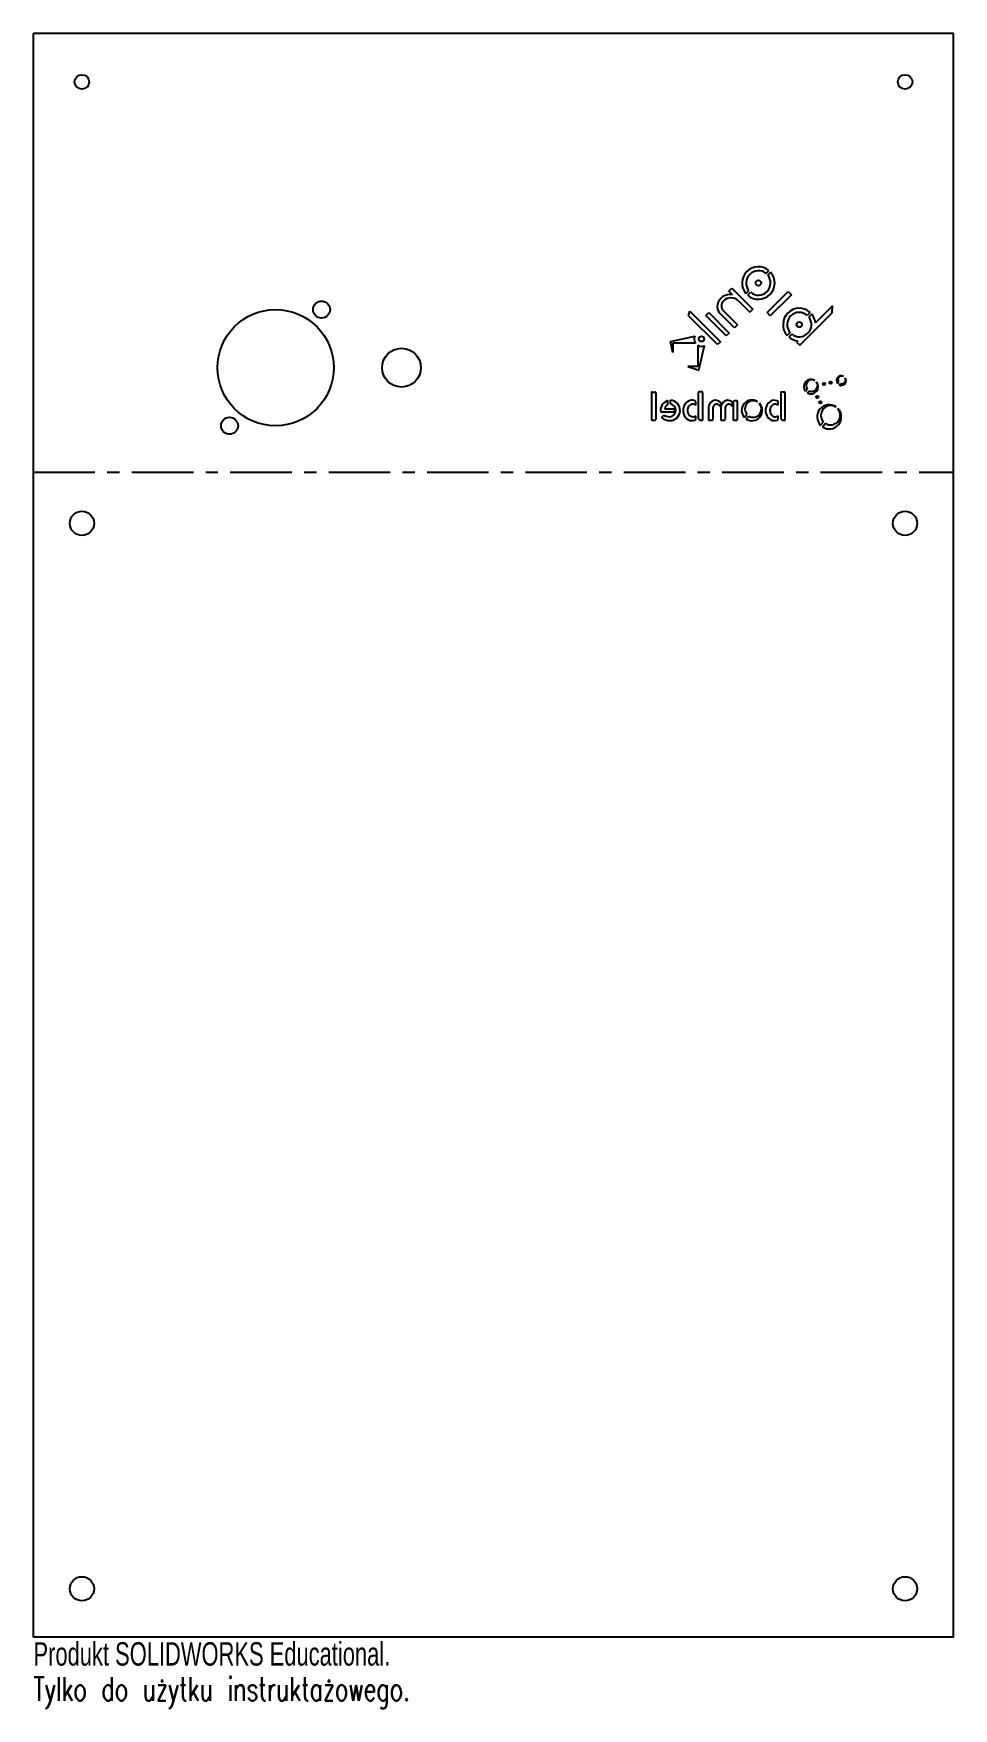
# Model space of a CAD drawing. Header units: millimetres. Extents: x -95 to 95, y -135 to 211.
import ezdxf

# ---------------------------------------------------------------- set-up
doc = ezdxf.new("R2010")
doc.units = ezdxf.units.MM
doc.linetypes.add('CENTERX2', pattern=[20.32, 12.7, -2.54, 2.54, -2.54])
doc.styles.add('SLDTEXTSTYLE0', font='TXT', dxfattribs={"width": 0.7})
doc.styles.add('SLDTEXTSTYLE1', font='TXT', dxfattribs={"width": 0.7, "bigfont": 'bigfont'})

msp = doc.modelspace()

# ---------------------------------------------------------------- linework, layer by layer
at = {"color": 7, "linetype": 'Continuous', "lineweight": 25}
for p, q in [((95, 211.14), (-95, 211.14)), ((-95, -120), (-95, 211.14)), ((95, -120), (95, 211.14)), ((56.29, 161.6), (56.88, 162.2)), ((56.64, 161.25), (57.24, 161.85)), ((48.59, 157.96), (49.19, 158.54)), ((49.34, 157.18), (48.59, 157.96)), ((49.19, 158.54), (53.55, 154.19)), ((50.57, 155.93), (52.96, 153.59)), ((52.15, 157.46), (52.74, 158.06)), ((52.5, 157.1), (53.09, 157.7)), ((56.51, 153.51), (60.86, 157.86)), ((61.52, 157.2), (57.17, 152.85)), ((60.86, 157.86), (61.52, 157.2)), ((40.3, 152.86), (40.56, 153.8)), ((46.26, 146.9), (40.3, 152.86)), ((40.56, 153.8), (46.86, 147.49)), ((43.85, 152.91), (44.45, 153.51)), ((48.07, 148.7), (43.85, 152.91)), ((44.45, 153.51), (48.66, 149.29)), ((49.75, 150.38), (46.76, 153.37)), ((47.48, 153.88), (50.37, 151)), ((53.55, 154.19), (52.96, 153.59)), ((57.17, 152.85), (56.51, 153.51)), ((63.23, 146.79), (69.91, 153.48)), ((65.41, 153.53), (64.81, 152.93)), ((65.75, 153.16), (65.15, 152.57)), ((70.02, 154.9), (66.49, 151.37)), ((69.91, 153.48), (70.02, 154.9)), ((48.66, 149.29), (48.07, 148.7)), ((50.37, 151), (49.75, 150.38)), ((61.26, 149.38), (60.66, 148.78)), ((61.62, 149.03), (61.02, 148.44)), ((36.56, 147.55), (41.58, 148.68)), ((37.06, 145.3), (36.56, 147.55)), ((37.06, 147.23), (37.06, 145.3)), ((41.71, 147.23), (37.06, 147.23)), ((42.17, 146.8), (42.17, 142.37)), ((42.43, 141.6), (43.58, 146.73)), ((46.86, 147.49), (46.26, 146.9)), ((62.82, 147.69), (62.57, 147.44)), ((62.57, 147.44), (63.23, 146.79)), ((42.17, 142.37), (40.1, 142.37)), ((40.1, 142.37), (42.43, 141.6)), ((66.31, 139.5), (66.34, 139.53)), ((66.7, 139.18), (66.72, 139.21)), ((71.01, 138.9), (71.26, 139.2)), ((71.4, 138.58), (71.65, 138.88)), ((72.24, 140.36), (72.26, 140.39)), ((72.62, 140.04), (72.64, 140.06)), ((32.63, 137), (32.63, 131.42)), ((32.73, 137.1), (33.41, 137.1)), ((33.51, 137), (33.51, 131.42)), ((36.03, 134.56), (36.03, 135.37)), ((36.53, 134.66), (36.53, 135.41)), ((41.8, 134.38), (41.8, 135.19)), ((42.3, 137.02), (42.3, 131.71)), ((43.1, 137.12), (42.4, 137.12)), ((43.2, 131.32), (43.2, 137.02)), ((49.35, 134.14), (49.35, 135.01)), ((49.48, 135), (49.48, 131.42)), ((50.28, 135.31), (49.85, 135.31)), ((50.38, 131.42), (50.38, 135.21)), ((54.51, 135.06), (54.54, 135.09)), ((58.82, 134.37), (58.82, 135.18)), ((59.32, 137.01), (59.32, 131.7)), ((60.12, 137.11), (59.42, 137.11)), ((60.22, 131.31), (60.22, 137.01)), ((64.43, 137.26), (64.8, 137.7)), ((64.82, 136.94), (65.19, 137.38)), ((34.6, 133.02), (37.44, 133.02)), ((34.76, 131.92), (35.15, 132.36)), ((37.45, 133.6), (35.4, 133.6)), ((41.8, 131.42), (41.8, 132.23)), ((44.38, 133.85), (44.38, 131.42)), ((45.28, 133.54), (45.28, 131.42)), ((46.92, 133.85), (46.92, 131.42)), ((47.82, 133.54), (47.82, 131.42)), ((51.82, 131.86), (52.34, 132.48)), ((52.21, 131.54), (52.73, 132.16)), ((54.89, 134.74), (54.92, 134.77)), ((58.82, 131.41), (58.82, 132.22)), ((70.7, 134.01), (70.73, 134.05)), ((71.08, 133.69), (71.12, 133.73)), ((32.73, 131.32), (33.41, 131.32)), ((42.74, 131.32), (43.2, 131.32)), ((44.48, 131.32), (45.18, 131.32)), ((47.02, 131.32), (47.72, 131.32)), ((49.58, 131.32), (50.28, 131.32)), ((59.76, 131.31), (60.22, 131.31)), ((67.54, 130.24), (68.15, 130.97)), ((67.92, 129.92), (68.53, 130.65)), ((95, -120), (-95, -120))]:
    msp.add_line(p, q, dxfattribs=at)
at = {"color": 7, "linetype": 'CENTERX2'}
msp.add_line((-95, 120.57), (95, 120.57), dxfattribs=at)
at = {"color": 7, "linetype": 'Continuous', "lineweight": 25, "flags": 128}
for points in [[(41.8, 135.19), (41.5, 135.33), (41.18, 135.4), (40.86, 135.41), (40.54, 135.35), (40.24, 135.23), (39.96, 135.05), (39.71, 134.81), (39.5, 134.53), (39.33, 134.21), (39.22, 133.86), (39.17, 133.49), (39.17, 133.12), (39.22, 132.75), (39.33, 132.4), (39.5, 132.08), (39.71, 131.8), (39.96, 131.57), (40.24, 131.38), (40.54, 131.26), (40.86, 131.2), (41.18, 131.21), (41.5, 131.28), (41.8, 131.42)], [(58.82, 135.18), (58.52, 135.32), (58.2, 135.39), (57.88, 135.4), (57.56, 135.34), (57.26, 135.22), (56.98, 135.04), (56.73, 134.8), (56.52, 134.52), (56.35, 134.2), (56.24, 133.85), (56.19, 133.48), (56.19, 133.11), (56.24, 132.75), (56.35, 132.4), (56.52, 132.08), (56.73, 131.79), (56.98, 131.56), (57.26, 131.38), (57.56, 131.25), (57.88, 131.2), (58.2, 131.2), (58.52, 131.28), (58.82, 131.41)], [(41.8, 134.38), (41.63, 134.49), (41.44, 134.56), (41.24, 134.59), (41.04, 134.59), (40.84, 134.53), (40.66, 134.44), (40.49, 134.32), (40.35, 134.16), (40.23, 133.97), (40.15, 133.76), (40.09, 133.54), (40.08, 133.31), (40.09, 133.08), (40.15, 132.85), (40.23, 132.64), (40.35, 132.46), (40.49, 132.3), (40.66, 132.17), (40.84, 132.08), (41.04, 132.03), (41.24, 132.02), (41.44, 132.05), (41.63, 132.12), (41.8, 132.23)], [(46.82, 134.14), (46.72, 134.27), (46.61, 134.39), (46.49, 134.49), (46.35, 134.55), (46.21, 134.59), (46.06, 134.6), (45.91, 134.57), (45.78, 134.52), (45.65, 134.44), (45.53, 134.33), (45.44, 134.2), (45.36, 134.05), (45.31, 133.89), (45.28, 133.72), (45.28, 133.54)], [(49.35, 134.14), (49.25, 134.29), (49.13, 134.41), (48.99, 134.5), (48.84, 134.56), (48.69, 134.59), (48.53, 134.59), (48.38, 134.54), (48.24, 134.47), (48.11, 134.37), (48, 134.23), (47.92, 134.08), (47.86, 133.91), (47.83, 133.72), (47.82, 133.54)], [(58.82, 134.37), (58.65, 134.48), (58.46, 134.55), (58.26, 134.59), (58.06, 134.58), (57.87, 134.53), (57.68, 134.44), (57.52, 134.31), (57.37, 134.15), (57.25, 133.96), (57.17, 133.75), (57.11, 133.53), (57.1, 133.3), (57.11, 133.07), (57.17, 132.85), (57.25, 132.64), (57.37, 132.45), (57.52, 132.29), (57.68, 132.16), (57.87, 132.07), (58.06, 132.02), (58.26, 132.01), (58.46, 132.04), (58.65, 132.11), (58.82, 132.22)]]:
    msp.add_lwpolyline(points, dxfattribs=at)
at = {"color": 7, "linetype": 'Continuous', "lineweight": 25}
for centre, radius in [((-85, 201.14), 1.5), ((85, 201.14), 1.5), ((54.71, 159.63), 0.56), ((-35.5, 154.14), 1.75), ((-45, 142.14), 12), ((63.15, 151.04), 0.56), ((-19, 142.14), 4), ((42.94, 148.09), 0.56), ((68.23, 138.76), 0.25), ((69.66, 139.05), 0.25), ((66.87, 136.08), 0.25), ((67.52, 135), 0.25), ((-54.5, 130.14), 1.75), ((-85, 110), 2.5), ((85, 110), 2.5), ((-85, -110), 2.5), ((85, -110), 2.5)]:
    msp.add_circle(centre, radius, dxfattribs=at)
for centre, radius, start, end in [((54.71, 159.63), 3.36, 49.7517, 220.2483), ((54.71, 159.63), 2.52, 51.3413, 218.6587), ((54.71, 159.63), 3.36, 228.7827, 41.2173), ((54.71, 159.63), 2.52, 230.0464, 39.9536), ((48.81, 154.64), 2.6, 78.1004, 168.1004), ((48.5, 154.91), 1.44, 135, 225), ((49.03, 154.38), 2.18, 45, 135), ((48.21, 154.74), 2, 167.4019, 223.2108), ((63.15, 151.04), 3.36, 47.804, 222.196), ((63.15, 151.04), 2.52, 48.7399, 221.2601), ((63.15, 151.04), 2.52, 232.6537, 37.3463), ((63.15, 151.04), 3.36, 5.6537, 39.2672), ((42.88, 148.07), 1.44, 154.7369, 215.5855), ((42.92, 147.7), 1.17, 230.4758, 304.1638), ((63.15, 151.04), 3.36, 230.7328, 264.3463), ((65.58, 138.23), 1.5, 59.5941, 220.4059), ((65.75, 138.44), 1.2, 62.0247, 217.9753), ((65.58, 138.23), 1.5, 239.5941, 40.4059), ((65.75, 138.44), 1.2, 242.0247, 37.9753), ((71.83, 139.48), 1, 64.4775, 215.5225), ((71.94, 139.62), 0.8, 68.21, 211.79), ((71.83, 139.48), 1, 244.4775, 35.5225), ((71.94, 139.62), 0.8, 248.21, 31.79), ((32.73, 137), 0.1, 90, 180), ((33.41, 137), 0.1, 360, 90), ((36.55, 133.37), 2.06, 104.5827, 187.1932), ((36.43, 133.31), 2.1, 270.0488, 87.1957), ((42.4, 137.02), 0.1, 90, 180), ((43.1, 137.02), 0.1, 360, 90), ((45.85, 133.94), 1.47, 93.8658, 183.3632), ((45.77, 133.81), 1.6, 37.5998, 90.6085), ((48.39, 133.94), 1.47, 93.747, 183.3112), ((48.3, 133.81), 1.6, 48.8039, 90), ((49.92, 134.85), 0.463, 98.6614, 160.5939), ((50.28, 135.21), 0.1, 360, 90), ((53.37, 133.32), 2.13, 56.7563, 223.2437), ((53.62, 133.61), 1.7, 58.4565, 221.5435), ((59.42, 137.01), 0.1, 90, 180), ((60.12, 137.01), 0.1, 0, 90), ((34.6, 133.12), 0.1, 185.7652, 270), ((34.84, 131.85), 0.1, 138.7446, 231.0399), ((36.41, 133.85), 2.64, 231.7853, 270.498), ((36.39, 134.4), 2.39, 238.6375, 270.8513), ((36.7, 133.44), 1.31, 120.9095, 173.1837), ((36.29, 133.34), 1.34, 275.799, 79.8312), ((35.8, 133.34), 1.67, 349.2157, 8.9601), ((42.8, 131.83), 0.516, 193.5769, 262.9848), ((48.48, 133.93), 1.68, 149.4454, 172.8817), ((53.37, 133.32), 2.13, 236.7563, 43.2437), ((53.62, 133.61), 1.7, 238.4565, 41.5435), ((59.82, 131.82), 0.516, 193.5769, 262.9848), ((69.33, 131.98), 2.5, 55.7392, 224.2608), ((69.62, 132.33), 2, 57.1808, 222.8192), ((69.33, 131.98), 2.5, 235.7392, 44.2608), ((69.62, 132.33), 2, 237.1808, 42.8192), ((32.73, 131.42), 0.1, 180, 270), ((33.41, 131.42), 0.1, 270, 360), ((44.48, 131.42), 0.1, 180, 270), ((45.18, 131.42), 0.1, 269.9995, 360), ((47.02, 131.42), 0.1, 180, 270), ((47.72, 131.42), 0.1, 270, 0), ((49.58, 131.42), 0.1, 180, 270), ((50.28, 131.42), 0.1, 270, 360)]:
    msp.add_arc(centre, radius, start, end, dxfattribs=at)

# ---------------------------------------------------------------- texts
at = {"color": 7, "linetype": 'Continuous', "char_height": 4.8336, "attachment_point": 1}
for s, insert, style in [('Produkt SOLIDWORKS Educational.', (-95, -121.02), 'SLDTEXTSTYLE0'), ('Tylko do użytku instruktażowego.', (-95, -128.27), 'SLDTEXTSTYLE1')]:
    msp.add_mtext(s, dxfattribs=dict(at, insert=insert, style=style))

doc.saveas('drawing.dxf')
